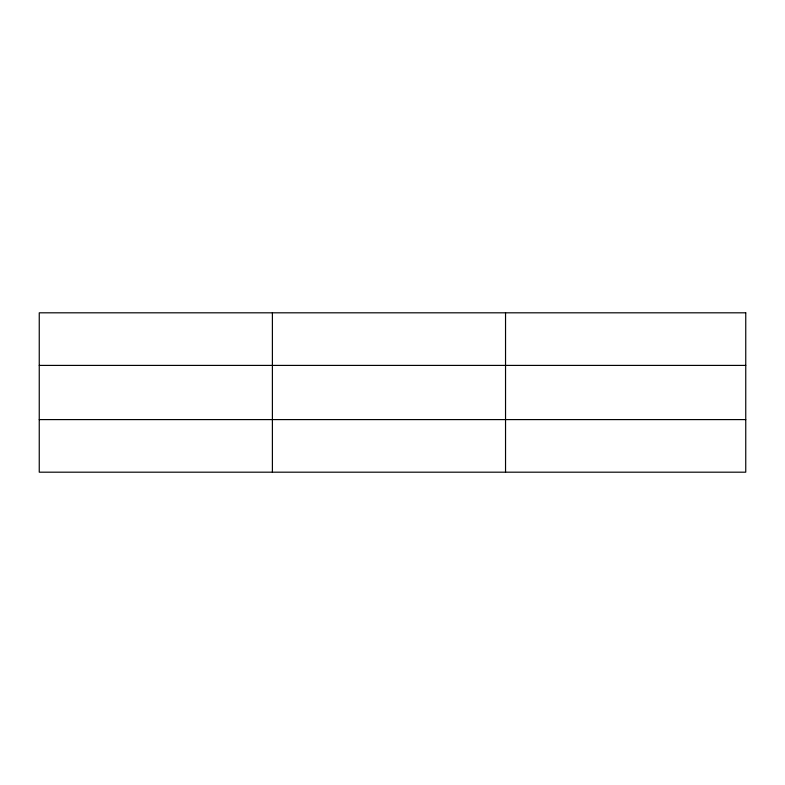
<?xml version="1.0" encoding="UTF-8"?>
<svg xmlns="http://www.w3.org/2000/svg" width="785" height="785" viewBox="0 0 785 785"><rect width="100%" height="100%" fill="white"/><g stroke="black" fill="none" stroke-linecap="round" stroke-linejoin="round"><path stroke-width="1.18" d="M272.395 312.813L272.395 472.187M505.54 312.813L505.54 472.187M39.25 365.408L745.75 365.408M39.25 419.592L745.75 419.592M745.75 312.813L745.75 472.187L39.25 472.187L39.25 312.813L745.75 312.813"/></g></svg>
